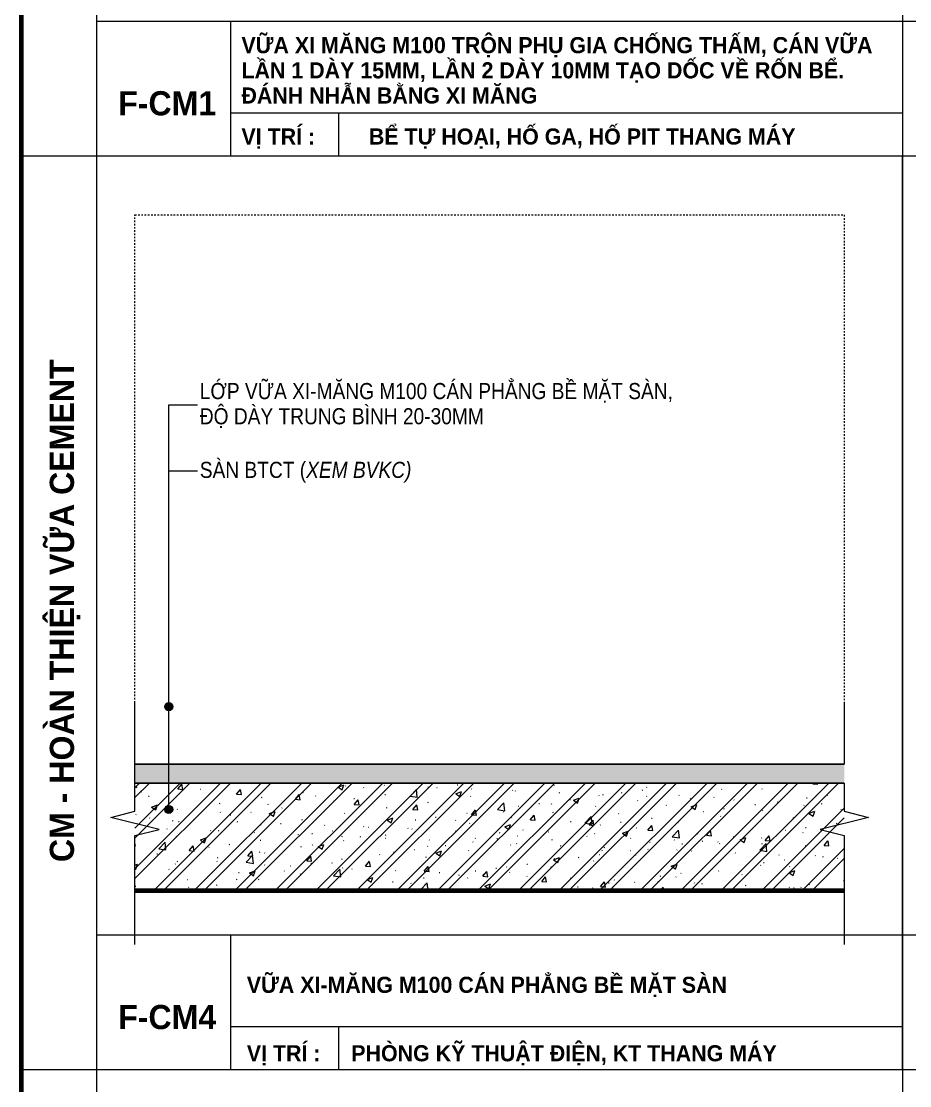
# Model space of a CAD drawing. Header units: millimetres. Extents: x 2839 to 13349, y 2387 to 11762.
# Drawn here: x 3548 to 5201, y 5657 to 7637 of the extents above; entities that cross this region are included whole.
import ezdxf

# ---------------------------------------------------------------- set-up
doc = ezdxf.new("R2010")
doc.units = ezdxf.units.MM
doc.linetypes.add('Dash', pattern=[6, 3, -3])
for name, color, linetype, lineweight in [('A-DETL-2', 90, 'Continuous', 70), ('A-DETL-4', 90, 'Continuous', 25), ('A-DETL-GENF-2', 9, 'Continuous', 18), ('A-DETL-THIN', 151, 'Continuous', 18), ('A-DETL-WIDE', 214, 'Continuous', 100), ('A-FLOR-OVHD', 1, 'Dash', 18), ('G-ANNO-TEXT-1', 7, 'Continuous', 9), ('G-ANNO-TEXT-2', 250, 'Continuous', 9)]:
    doc.layers.add(name, color=color, linetype=linetype, lineweight=lineweight)
doc.styles.add('Arial_3', font='arial_0.ttf', dxfattribs={"width": 0.85, "height": 30})
doc.styles.add('Arial_B_1', font='arialbd_0.ttf', dxfattribs={"width": 0.95, "height": 45})
doc.styles.add('Arial_B_2', font='arialbd_0.ttf', dxfattribs={"width": 0.95, "height": 30})

msp = doc.modelspace()

# ---------------------------------------------------------------- hatches: boundary and pattern name
at = {"layer": 'A-DETL-GENF-2'}
h = msp.add_hatch(dxfattribs=at)
h.set_pattern_fill('FP_44', color=256, style=0, pattern_type=2)
h.set_pattern_definition([(50, (5330.37, -238.992), (43.72454, -3.82562), [4.572, -50.292]), (355, (5330.37, -238.99), (-8.45877, 45.85372), [3.658, -40.234]), (100.451, (5334.014, -239.31), (35.26634, 42.02836), [3.886, -42.742]), (46.184, (5330.37, -226.8), (65.05842, -10.09034), [6.858, -75.438]), (96.636, (5335.79, -227.64), (56.97645, 59.3821), [5.828, -64.112]), (351.184, (5330.37, -226.8), (56.97716, 59.38214), [5.486, -60.35]), (21, (5336.466, -229.848), (36.38765, -24.54404), [4.572, -50.292]), (326, (5336.466, -229.85), (14.8321, 44.20546), [3.658, -40.234]), (71.451, (5339.5, -231.893), (51.22039, 19.66137), [3.886, -42.742]), (37.5, (5330.37, -238.992), (0.74168, 20.292983), [2.515, -37.231, 2.515, -38.329, -40.386]), (37.5, (5330.37, -238.992), (0.74168, 20.292983), [-80.59, 0, -40.386]), (37.5, (5330.37, -238.992), (0.74168, 20.292983), [0, -80.589, 2.515, -37.871]), (7.5, (5330.37, -238.992), (16.036966, 24.042935), [2.515, -20.772, 2.515, -36.317, -15.392]), (7.5, (5330.37, -238.992), (16.036966, 24.042935), [-62.119, 0, -15.392]), (7.5, (5330.37, -238.992), (16.036966, 24.042935), [0, -62.118, 2.515, -12.878]), (327.5, (5316.776, -238.992), (32.54156, -1.374887), [2.515, -12.725, 2.515, -45.034, -63.094]), (327.5, (5316.776, -238.992), (32.54156, -1.374887), [-62.789, 0, -63.094]), (327.5, (5316.776, -238.992), (32.54156, -1.374887), [0, -62.789, 2.515, -60.579]), (317.5, (5310.68, -238.992), (35.55079, 6.1025), [2.515, -17.297, 2.515, -29.063, -44.806]), (317.5, (5310.68, -238.992), (35.55079, 6.1025), [-51.39, 0, -44.806]), (317.5, (5310.68, -238.992), (35.55079, 6.1025), [0, -51.389, 2.515, -42.291])])
h.paths.add_polyline_path([(5079.1, 6219.9), (5079.1, 6254.9), (3759.1, 6254.9), (3759.1, 6219.9)])
h = msp.add_hatch(dxfattribs=at)
h.set_pattern_fill('FP_13', color=256, style=0, pattern_type=2)
h.set_pattern_definition([(50, (37.09, 0), (109.3103, -9.5638), [11.43, -125.73]), (355, (37.09, 0), (-21.1454, 114.6342), [9.144, -100.584]), (100.451, (46.2, -0.8), (88.1655, 105.0698), [9.714, -106.854]), (46.184, (37.1, 30.48), (162.6475, -25.2258), [17.145, -188.595]), (96.636, (50.65, 28.38), (142.4415, 148.4563), [14.571, -160.281]), (351.184, (37.1, 30.48), (142.4433, 148.4548), [13.716, -150.876]), (21, (52.33, 22.86), (90.9683, -61.3593), [11.43, -125.73]), (326, (52.33, 22.86), (37.0815, 110.5128), [9.144, -100.584]), (71.451, (59.91, 17.75), (128.0502, 49.1526), [9.714, -106.854]), (37.5, (37.093, 0), (1.8536, 50.73325), [1.006, -98.359, 1.006, -101.102, -100.965]), (37.5, (37.093, 0), (1.8536, 50.73325), [-201.473, 1.006, -99.959]), (7.5, (37.093, 0), (40.0923, 60.10833), [1.006, -57.211, 1.006, -96.073, -38.481]), (7.5, (37.093, 0), (40.0923, 60.10833), [-155.296, 1.006, -37.475]), (327.5, (3.11, 0), (81.35501, -3.43733), [1.006, -37.094, 1.006, -117.866, -157.734]), (327.5, (3.11, 0), (81.35501, -3.43733), [-156.972, 1.006, -156.728]), (317.5, (-12.13, 0), (88.87804, 15.25595), [1.006, -48.524, 1.006, -77.937, -112.014]), (317.5, (-12.13, 0), (88.87804, 15.25595), [-128.473, 1.006, -111.008]), (45, (37.093, 0), (-37.71708, 37.71708), []), (45, (37.093, 57.15), (-37.71708, 37.71708), [])])
h.paths.add_polyline_path([(5079.1, 6019.9), (5079.1, 6219.9), (3759.1, 6219.9), (3759.1, 6019.9)])
at = {"layer": 'G-ANNO-TEXT-2'}
h = msp.add_hatch(color=256, dxfattribs=at)
edge = h.paths.add_edge_path()
edge.add_arc((3822.1, 6362), 7.5, 0, 360)
h = msp.add_hatch(color=256, dxfattribs=at)
edge = h.paths.add_edge_path()
edge.add_arc((3822.1, 6170.8), 7.5, 0, 360)

# ---------------------------------------------------------------- linework, layer by layer
at = {"layer": 'A-DETL-2'}
msp.add_line((3759.1, 6019.9), (5079.1, 6019.9), dxfattribs=at)
at = {"layer": 'A-DETL-4'}
for p, q in [((5079.1, 6254.9), (3759.1, 6254.9)), ((3759.1, 6219.9), (5079.1, 6219.9))]:
    msp.add_line(p, q, dxfattribs=at)
at = {"layer": 'A-DETL-THIN'}
for p, q in [((3547.6, 10786.9), (3547.6, 2386.9)), ((3687.6, 10786.9), (3687.6, 2386.9)), ((5187.6, 10786.9), (5187.6, 2386.9)), ((8187.6, 7636.9), (3687.6, 7636.9)), ((3937.6, 7386.9), (3937.6, 7636.9)), ((3937.6, 7386.9), (3937.6, 7636.9)), ((3937.6, 7466.9), (5187.6, 7466.9)), ((4137.6, 7466.9), (4137.6, 7386.9)), ((4137.6, 7466.9), (4137.6, 7386.9)), ((3547.6, 7386.9), (8187.6, 7386.9)), ((5187.6, 5686.9), (5187.6, 7386.9)), ((3759.1, 6167.4), (3759.1, 6369.9)), ((5079.1, 6369.9), (5079.1, 6254.9)), ((5079.1, 6219.9), (5079.1, 6167.4)), ((3714.1, 6156.1), (3759.1, 6167.4)), ((5079.1, 6167.4), (5124.1, 6156.1)), ((3804.1, 6133.6), (3714.1, 6156.1)), ((5124.1, 6156.1), (5034.1, 6133.6)), ((3759.1, 6122.4), (3804.1, 6133.6)), ((3759.1, 5919.9), (3759.1, 6122.4)), ((5034.1, 6133.6), (5079.1, 6122.4)), ((5079.1, 6122.4), (5079.1, 5919.9)), ((5187.6, 5936.9), (3687.6, 5936.9)), ((3937.6, 5686.9), (3937.6, 5936.9)), ((3937.6, 5686.9), (3937.6, 5936.9)), ((6687.6, 5936.9), (5187.6, 5936.9)), ((3937.6, 5766.9), (5187.6, 5766.9)), ((4137.6, 5766.9), (4137.6, 5686.9)), ((4137.6, 5766.9), (4137.6, 5686.9)), ((4137.6, 5766.9), (4137.6, 5686.9)), ((3547.6, 5686.9), (8187.6, 5686.9))]:
    msp.add_line(p, q, dxfattribs=at)
at = {"layer": 'A-DETL-WIDE'}
msp.add_line((3547.6, 10786.9), (3547.6, 2386.9), dxfattribs=at)
at = {"layer": 'A-FLOR-OVHD'}
for p, q in [((3759.1, 6309.4), (3759.1, 7276.9)), ((3759.1, 7276.9), (5079.1, 7276.9)), ((5079.1, 7276.9), (5079.1, 6309.4))]:
    msp.add_line(p, q, dxfattribs=at)
at = {"layer": 'G-ANNO-TEXT-2'}
for p, q in [((3822.1, 6923.5), (3875.3, 6923.5)), ((3822.1, 6362), (3822.1, 6923.5)), ((3822.1, 6800.8), (3875.3, 6800.8)), ((3822.1, 6170.8), (3822.1, 6800.8))]:
    msp.add_line(p, q, dxfattribs=at)
for centre in [(3822.1, 6362), (3822.1, 6170.8)]:
    msp.add_circle(centre, 7.5, dxfattribs=at)

# ---------------------------------------------------------------- texts
at = {"layer": 'G-ANNO-TEXT-1', "line_spacing_factor": 0.936439}
for s, insert, char_height, width, attachment_point, style in [('\\pxt5.7,11.4,17.1,22.8,28.5,34.2,39.9,45.6,51.3,57,62.7,68.4,74.1,79.8,85.5,91.2,96.9,102.6,108.3,114,119.7,125.4,131.1,136.8,142.5,148.2,153.9,159.6,165.3,171,176.7,182.4;{VỮA XI MĂNG M100 TRỘN PHỤ GIA CHỐNG THẤM, CÁN VỮA LẦN 1 DÀY 15MM, LẦN 2 DÀY 10MM TẠO DỐC VỀ RỐN BỂ. ĐÁNH NHẪN BẰNG XI MĂNG}', (3957.3, 7545.7), 30, 1230.06, 4, 'Arial_B_2'), ('\\pxqc,t3.16667,6.33333,9.5,12.66667,15.83333,19,22.16667,25.33333,28.5,31.66667,34.83333,38,41.16667,44.33333,47.5,50.66667,53.83333,57,60.16667,63.33333,66.5,69.66667,72.83333,76,79.16667,82.33333,85.5,88.66667,91.83333,95,98.16667,101.33333;{F-CM1}', (3819.1, 7484.3), 45, 186.671, 5, 'Arial_B_1'), ('\\pxt5.7,11.4,17.1,22.8,28.5,34.2,39.9,45.6,51.3,57,62.7,68.4,74.1,79.8,85.5,91.2,96.9,102.6,108.3,114,119.7,125.4,131.1,136.8,142.5,148.2,153.9,159.6,165.3,171,176.7,182.4;{VỊ TRÍ :}', (3957.3, 7418.9), 30, 142.774, 4, 'Arial_B_2'), ('\\pxt5.7,11.4,17.1,22.8,28.5,34.2,39.9,45.6,51.3,57,62.7,68.4,74.1,79.8,85.5,91.2,96.9,102.6,108.3,114,119.7,125.4,131.1,136.8,142.5,148.2,153.9,159.6,165.3,171,176.7,182.4;{BỂ TỰ HOẠI, HỐ GA, HỐ PIT THANG MÁY}', (4194.5, 7418.9), 30, 971.85, 4, 'Arial_B_2'), ('\\pxt0.0425,0.085,0.1275,0.17,0.2125,0.255,0.2975,0.34,0.3825,0.425,0.4675,0.51,0.5525,0.595,0.6375,0.68,0.7225,0.765,0.8075,0.85,0.8925,0.935,0.9775,1.02,1.0625,1.105,1.1475,1.19,1.2325,1.275,1.3175,1.36;{LỚP VỮA XI-MĂNG M100 CÁN PHẲNG BỀ MẶT SÀN,\\PĐỘ DÀY TRUNG BÌNH 20-30MM}', (3879.8, 6964.2), 30, 1291.193, 1, 'Arial_3'), ('\\pxt0.0425,0.085,0.1275,0.17,0.2125,0.255,0.2975,0.34,0.3825,0.425,0.4675,0.51,0.5525,0.595,0.6375,0.68,0.7225,0.765,0.8075,0.85,0.8925,0.935,0.9775,1.02,1.0625,1.105,1.1475,1.19,1.2325,1.275,1.3175,1.36;{SÀN BTCT (\\fArial|b0|i1|c0|p34;XEM BVKC)}', (3879.8, 6817.6), 30, 974.992, 1, 'Arial_3'), ('\\pxt5.7,11.4,17.1,22.8,28.5,34.2,39.9,45.6,51.3,57,62.7,68.4,74.1,79.8,85.5,91.2,96.9,102.6,108.3,114,119.7,125.4,131.1,136.8,142.5,148.2,153.9,159.6,165.3,171,176.7,182.4;{VỮA XI-MĂNG M100 CÁN PHẲNG BỀ MẶT SÀN}', (3967.3, 5840.7), 30, 1205.55, 4, 'Arial_B_2'), ('\\pxqc,t3.16667,6.33333,9.5,12.66667,15.83333,19,22.16667,25.33333,28.5,31.66667,34.83333,38,41.16667,44.33333,47.5,50.66667,53.83333,57,60.16667,63.33333,66.5,69.66667,72.83333,76,79.16667,82.33333,85.5,88.66667,91.83333,95,98.16667,101.33333;{F-CM4}', (3819.1, 5784.3), 45, 186.671, 5, 'Arial_B_1'), ('\\pxt5.7,11.4,17.1,22.8,28.5,34.2,39.9,45.6,51.3,57,62.7,68.4,74.1,79.8,85.5,91.2,96.9,102.6,108.3,114,119.7,125.4,131.1,136.8,142.5,148.2,153.9,159.6,165.3,171,176.7,182.4;{VỊ TRÍ :}', (3967.3, 5713.4), 30, 142.774, 4, 'Arial_B_2'), ('\\pxt5.7,11.4,17.1,22.8,28.5,34.2,39.9,45.6,51.3,57,62.7,68.4,74.1,79.8,85.5,91.2,96.9,102.6,108.3,114,119.7,125.4,131.1,136.8,142.5,148.2,153.9,159.6,165.3,171,176.7,182.4;{PHÒNG KỸ THUẬT ĐIỆN, KT THANG MÁY}', (4161.7, 5713.4), 30, 1014.173, 4, 'Arial_B_2')]:
    msp.add_mtext(s, dxfattribs=dict(at, insert=insert, char_height=char_height, width=width, attachment_point=attachment_point, style=style))
at = {"layer": 'G-ANNO-TEXT-1', "insert": (3629, 6540.5), "char_height": 45, "width": 1651.432, "attachment_point": 5, "rotation": 90, "line_spacing_factor": 0.936439, "style": 'Arial_B_1'}
msp.add_mtext('\\pxqc,t3.8,7.6,11.4,15.2,19,22.8,26.6,30.4,34.2,38,41.8,45.6,49.4,53.2,57,60.8,64.6,68.4,72.2,76,79.8,83.6,87.4,91.2,95,98.8,102.6,106.4,110.2,114,117.8,121.6;{CM - HOÀN THIỆN VỮA CEMENT }', dxfattribs=at)

doc.saveas('drawing.dxf')
